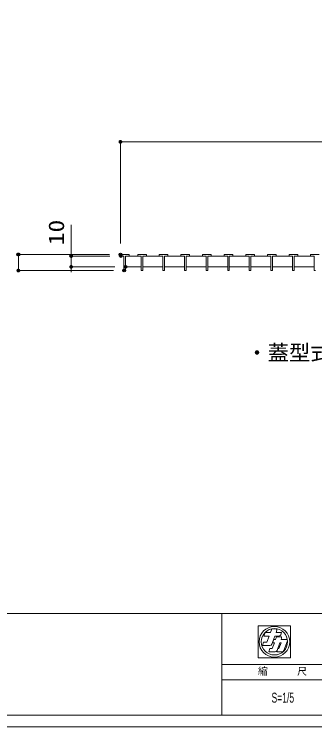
# Model space of a CAD drawing. Units: millimetres on the paper. Extents: x -216 to 216, y -153 to 153.
# Drawn here: x -82.1 to -26.5, y -152.7 to -20.8 of the extents above; entities that cross this region are included whole.
import ezdxf
from ezdxf.enums import TextEntityAlignment as Align

# ---------------------------------------------------------------- set-up
doc = ezdxf.new("R2010")
doc.units = ezdxf.units.MM
doc.header["$PDMODE"] = 32
doc.header["$PDSIZE"] = 0.5
for name, color, linetype, lineweight in [('0-0_A1FRAME', 1, 'Continuous', 9), ('0-2_蓋', 3, 'Continuous', 9), ('0-4_寸法', 4, 'Continuous', 9), ('0-5_0', 7, 'Continuous', 9)]:
    doc.layers.add(name, color=color, linetype=linetype, lineweight=lineweight)
doc.layers.add('0-1_文字', color=7, linetype='Continuous')
doc.layers.add('0-6_Defpoints', color=7, linetype='Continuous')
doc.styles.add('HGMaruGothicMPRO', font='')
doc.styles.add('ＭＳ ゴシック', font='')
doc.styles.get('HGMaruGothicMPRO').set_extended_font_data('HGMaruGothicMPRO')
doc.styles.get('ＭＳ ゴシック').set_extended_font_data('MS Gothic')

# ---------------------------------------------------------------- blocks, each defined once
blk = doc.blocks.new('_Dot')
at = {"layer": '0-5_0'}
for p, q in [((-0.5, 0), (-1, 0)), ((0.489, 0.1), (-0.489, 0.1)), ((0.399, 0.3), (-0.399, 0.3)), ((0.458, -0.199), (-0.458, -0.199)), ((0.3, -0.399), (-0.3, -0.399))]:
    blk.add_line(p, q, dxfattribs=at)
for points in [[(0.5, 0), (0.496, 0.063), (0.484, 0.124), (0.465, 0.184), (0.438, 0.241), (0.405, 0.294), (0.364, 0.342), (0.319, 0.385), (0.268, 0.422), (0.213, 0.452), (0.155, 0.476), (0.094, 0.491), (0.031, 0.499), (-0.031, 0.499), (-0.094, 0.491), (-0.155, 0.476), (-0.213, 0.452), (-0.268, 0.422), (-0.319, 0.385), (-0.364, 0.342), (-0.405, 0.294), (-0.438, 0.241), (-0.465, 0.184), (-0.484, 0.124), (-0.496, 0.063), (-0.5, 0), (0, 0)], [(-0.5, 0), (-0.496, -0.063), (-0.484, -0.124), (-0.465, -0.184), (-0.438, -0.241), (-0.405, -0.294), (-0.364, -0.342), (-0.319, -0.385), (-0.268, -0.422), (-0.213, -0.452), (-0.155, -0.476), (-0.094, -0.491), (-0.031, -0.499), (0.031, -0.499), (0.094, -0.491), (0.155, -0.476), (0.213, -0.452), (0.268, -0.422), (0.319, -0.385), (0.364, -0.342), (0.405, -0.294), (0.438, -0.241), (0.465, -0.184), (0.484, -0.124), (0.496, -0.063), (0.5, 0), (0, 0)]]:
    blk.add_lwpolyline(points, close=True, dxfattribs=at)

msp = doc.modelspace()

# ---------------------------------------------------------------- linework, layer by layer
at = {"layer": '0-0_A1FRAME'}
for p, q in [((-43.679, -131.704), (-43.679, -150.495)), ((-36.939, -133.944), (-30.976, -133.944)), ((-36.939, -133.944), (-36.939, -139.907)), ((-30.976, -133.944), (-30.976, -139.907)), ((-35.906, -135.855), (-35.669, -135.204)), ((-35.669, -135.204), (-34.691, -135.204)), ((-34.691, -135.204), (-34.454, -134.554)), ((-34.454, -134.554), (-33.682, -134.554)), ((-33.661, -135.204), (-33.512, -134.796)), ((-33.661, -135.204), (-32.62, -135.204)), ((-32.769, -135.617), (-32.62, -135.204)), ((-36.172, -137.625), (-35.949, -137.011)), ((-35.949, -137.011), (-35.349, -137.011)), ((-35.906, -135.855), (-34.928, -135.855)), ((-34.928, -135.855), (-35.349, -137.011)), ((-34.456, -137.388), (-33.898, -135.855)), ((-34.35, -138.148), (-33.969, -137.1)), ((-34.287, -137.1), (-33.969, -137.1)), ((-33.898, -135.855), (-33.109, -135.855)), ((-33.744, -136.485), (-33.574, -136.016)), ((-33.574, -136.016), (-32.801, -136.016)), ((-33.47, -138.56), (-32.938, -137.1)), ((-33.116, -138.148), (-32.735, -137.1)), ((-32.938, -137.1), (-32.735, -137.1)), ((-32.715, -136.485), (-32.632, -136.258)), ((-32.715, -136.485), (-31.752, -136.485)), ((-32.198, -138.56), (-31.549, -136.776)), ((-36.172, -137.625), (-34.795, -137.625)), ((-35.02, -138.798), (-34.783, -138.148)), ((-34.783, -138.148), (-34.35, -138.148)), ((-33.532, -138.798), (-33.295, -138.148)), ((-33.295, -138.148), (-33.116, -138.148)), ((-35.02, -138.798), (-33.809, -138.798)), ((-33.532, -138.798), (-32.537, -138.798)), ((187.598, -141.099), (-43.679, -141.099)), ((-36.939, -139.907), (-30.976, -139.907)), ((35.822, -143.99), (-43.679, -143.99))]:
    msp.add_line(p, q, dxfattribs=at)
msp.add_lwpolyline([(-215.332, 152.642), (-215.332, -152.65), (215.329, -152.65), (215.329, 152.642)], close=True, dxfattribs=at)
for points in [[(-209.584, -150.495), (-209.584, -131.704), (199.523, -131.704)], [(-34.287, -137.1), (-34.063, -136.485), (-33.744, -136.485)], [(199.523, -150.495), (-209.584, -150.495), (199.523, -150.495)]]:
    msp.add_lwpolyline(points, dxfattribs=at)
for radius in [2.837, 2.439]:
    msp.add_circle((-33.958, -136.925), radius, dxfattribs=at)
for centre, radius, start, end in [((-33.682, -134.735), 0.181, 340.04908, 90), ((-33.109, -135.493), 0.361, 270, 340.07395), ((-32.801, -136.196), 0.181, 339.91794, 90), ((-31.752, -136.702), 0.217, 340.00774, 90), ((-34.795, -137.264), 0.361, 270, 339.9992), ((-33.809, -138.437), 0.361, 270, 339.98919), ((-32.537, -138.437), 0.361, 270, 340.00774)]:
    msp.add_arc(centre, radius, start, end, dxfattribs=at)
at = {"layer": '0-2_蓋'}
for p, q in [((-62.453, -65.217), (-60.853, -65.217)), ((-62.453, -65.457), (-62.453, -65.217)), ((-61.903, -65.517), (-62.393, -65.517)), ((-61.803, -68.157), (-61.803, -65.617)), ((-61.503, -68.157), (-61.503, -65.617)), ((-61.403, -65.517), (-60.913, -65.517)), ((-61.403, -65.517), (-58.703, -65.517)), ((-60.853, -65.457), (-60.853, -65.217)), ((-59.253, -65.217), (-57.653, -65.217)), ((-59.253, -65.457), (-59.253, -65.217)), ((-58.703, -65.517), (-59.193, -65.517)), ((-58.603, -68.157), (-58.603, -65.617)), ((-58.303, -68.157), (-58.303, -65.617)), ((-58.203, -65.517), (-57.713, -65.517)), ((-58.203, -65.517), (-54.703, -65.517)), ((-57.653, -65.457), (-57.653, -65.217)), ((-55.253, -65.217), (-53.653, -65.217)), ((-55.253, -65.457), (-55.253, -65.217)), ((-54.703, -65.517), (-55.193, -65.517)), ((-54.603, -68.157), (-54.603, -65.617)), ((-54.303, -68.157), (-54.303, -65.617)), ((-54.203, -65.517), (-53.713, -65.517)), ((-54.203, -65.517), (-50.703, -65.517)), ((-53.653, -65.457), (-53.653, -65.217)), ((-51.253, -65.217), (-49.653, -65.217)), ((-51.253, -65.457), (-51.253, -65.217)), ((-50.703, -65.517), (-51.193, -65.517)), ((-50.603, -68.157), (-50.603, -65.617)), ((-50.303, -68.157), (-50.303, -65.617)), ((-50.203, -65.517), (-49.713, -65.517)), ((-50.203, -65.517), (-46.703, -65.517)), ((-49.653, -65.457), (-49.653, -65.217)), ((-47.253, -65.217), (-45.653, -65.217)), ((-47.253, -65.457), (-47.253, -65.217)), ((-46.703, -65.517), (-47.193, -65.517)), ((-46.603, -68.157), (-46.603, -65.617)), ((-46.303, -68.157), (-46.303, -65.617)), ((-46.203, -65.517), (-45.713, -65.517)), ((-46.203, -65.517), (-42.703, -65.517)), ((-45.653, -65.457), (-45.653, -65.217)), ((-43.253, -65.217), (-41.653, -65.217)), ((-43.253, -65.457), (-43.253, -65.217)), ((-42.703, -65.517), (-43.193, -65.517)), ((-42.603, -68.157), (-42.603, -65.617)), ((-42.303, -68.157), (-42.303, -65.617)), ((-42.203, -65.517), (-41.713, -65.517)), ((-42.203, -65.517), (-38.703, -65.517)), ((-41.653, -65.457), (-41.653, -65.217)), ((-39.253, -65.217), (-37.653, -65.217)), ((-39.253, -65.457), (-39.253, -65.217)), ((-38.703, -65.517), (-39.193, -65.517)), ((-38.603, -68.157), (-38.603, -65.617)), ((-38.303, -68.157), (-38.303, -65.617)), ((-38.203, -65.517), (-37.713, -65.517)), ((-38.203, -65.517), (-34.703, -65.517)), ((-37.653, -65.457), (-37.653, -65.217)), ((-35.253, -65.217), (-33.653, -65.217)), ((-35.253, -65.457), (-35.253, -65.217)), ((-34.703, -65.517), (-35.193, -65.517)), ((-34.603, -68.157), (-34.603, -65.617)), ((-34.303, -68.157), (-34.303, -65.617)), ((-34.203, -65.517), (-33.713, -65.517)), ((-34.203, -65.517), (-30.703, -65.517)), ((-33.653, -65.457), (-33.653, -65.217)), ((-31.253, -65.217), (-29.653, -65.217)), ((-31.253, -65.457), (-31.253, -65.217)), ((-30.703, -65.517), (-31.193, -65.517)), ((-30.603, -68.157), (-30.603, -65.617)), ((-30.303, -68.157), (-30.303, -65.617)), ((-30.203, -65.517), (-29.713, -65.517)), ((-30.203, -65.517), (-26.703, -65.517)), ((-29.653, -65.457), (-29.653, -65.217)), ((-27.253, -65.217), (-25.653, -65.217)), ((-27.253, -65.457), (-27.253, -65.217)), ((-26.703, -65.517), (-27.193, -65.517)), ((-26.603, -68.157), (-26.603, -65.617)), ((-61.563, -68.217), (-61.743, -68.217)), ((-61.503, -67.517), (-58.603, -67.517)), ((-58.363, -68.217), (-58.543, -68.217)), ((-58.303, -67.517), (-54.603, -67.517)), ((-54.363, -68.217), (-54.543, -68.217)), ((-54.303, -67.517), (-50.603, -67.517)), ((-50.363, -68.217), (-50.543, -68.217)), ((-50.303, -67.517), (-46.603, -67.517)), ((-46.363, -68.217), (-46.543, -68.217)), ((-46.303, -67.517), (-42.603, -67.517)), ((-42.363, -68.217), (-42.543, -68.217)), ((-42.303, -67.517), (-38.603, -67.517)), ((-38.363, -68.217), (-38.543, -68.217)), ((-38.303, -67.517), (-34.603, -67.517)), ((-34.363, -68.217), (-34.543, -68.217)), ((-34.303, -67.517), (-30.603, -67.517)), ((-30.363, -68.217), (-30.543, -68.217)), ((-30.303, -67.517), (-26.603, -67.517)), ((-26.363, -68.217), (-26.543, -68.217))]:
    msp.add_line(p, q, dxfattribs=at)
for centre, radius, start, end in [((-62.393, -65.457), 0.06, 180, 270), ((-61.903, -65.617), 0.1, 0, 90), ((-61.403, -65.617), 0.1, 90, 180), ((-60.913, -65.457), 0.06, 270, 0), ((-59.193, -65.457), 0.06, 180, 270), ((-58.703, -65.617), 0.1, 0, 90), ((-58.203, -65.617), 0.1, 90, 180), ((-57.713, -65.457), 0.06, 270, 0), ((-55.193, -65.457), 0.06, 180, 270), ((-54.703, -65.617), 0.1, 0, 90), ((-54.203, -65.617), 0.1, 90, 180), ((-53.713, -65.457), 0.06, 270, 0), ((-51.193, -65.457), 0.06, 180, 270), ((-50.703, -65.617), 0.1, 0, 90), ((-50.203, -65.617), 0.1, 90, 180), ((-49.713, -65.457), 0.06, 270, 0), ((-47.193, -65.457), 0.06, 180, 270), ((-46.703, -65.617), 0.1, 0, 90), ((-46.203, -65.617), 0.1, 90, 180), ((-45.713, -65.457), 0.06, 270, 0), ((-43.193, -65.457), 0.06, 180, 270), ((-42.703, -65.617), 0.1, 0, 90), ((-42.203, -65.617), 0.1, 90, 180), ((-41.713, -65.457), 0.06, 270, 0), ((-39.193, -65.457), 0.06, 180, 270), ((-38.703, -65.617), 0.1, 0, 90), ((-38.203, -65.617), 0.1, 90, 180), ((-37.713, -65.457), 0.06, 270, 0), ((-35.193, -65.457), 0.06, 180, 270), ((-34.703, -65.617), 0.1, 0, 90), ((-34.203, -65.617), 0.1, 90, 180), ((-33.713, -65.457), 0.06, 270, 0), ((-31.193, -65.457), 0.06, 180, 270), ((-30.703, -65.617), 0.1, 0, 90), ((-30.203, -65.617), 0.1, 90, 180), ((-29.713, -65.457), 0.06, 270, 0), ((-27.193, -65.457), 0.06, 180, 270), ((-26.703, -65.617), 0.1, 0, 90), ((-61.743, -68.157), 0.06, 180, 270), ((-61.563, -68.157), 0.06, 270, 0), ((-58.543, -68.157), 0.06, 180, 270), ((-58.363, -68.157), 0.06, 270, 0), ((-54.543, -68.157), 0.06, 180, 270), ((-54.363, -68.157), 0.06, 270, 0), ((-50.543, -68.157), 0.06, 180, 270), ((-50.363, -68.157), 0.06, 270, 0), ((-46.543, -68.157), 0.06, 180, 270), ((-46.363, -68.157), 0.06, 270, 0), ((-42.543, -68.157), 0.06, 180, 270), ((-42.363, -68.157), 0.06, 270, 0), ((-38.543, -68.157), 0.06, 180, 270), ((-38.363, -68.157), 0.06, 270, 0), ((-34.543, -68.157), 0.06, 180, 270), ((-34.363, -68.157), 0.06, 270, 0), ((-30.543, -68.157), 0.06, 180, 270), ((-30.363, -68.157), 0.06, 270, 0), ((-26.543, -68.157), 0.06, 180, 270)]:
    msp.add_arc(centre, radius, start, end, dxfattribs=at)
at = {"layer": '0-4_寸法'}
for p, q in [((-62.453, -63.217), (-62.453, -44.375)), ((-61.953, -44.375), (37.047, -44.375)), ((-71.563, -65.017), (-71.563, -59.717)), ((-64.453, -65.217), (-81.341, -65.217)), ((-81.341, -67.717), (-81.341, -65.717)), ((-64.393, -65.517), (-71.563, -65.517)), ((-71.563, -67.517), (-71.563, -65.517)), ((-63.743, -68.217), (-81.341, -68.217)), ((-63.503, -67.517), (-71.563, -67.517)), ((-71.563, -68.017), (-71.563, -68.517))]:
    msp.add_line(p, q, dxfattribs=at)
at = {"layer": '0-6_Defpoints'}
for p in [(-81.341, -65.217), (-71.563, -65.517), (-62.453, -65.217), (-62.393, -65.517), (-61.743, -68.217), (-61.503, -67.517)]:
    msp.add_point(p, dxfattribs=at)

# ---------------------------------------------------------------- block references
at = {"layer": '0-4_寸法', "xscale": 0.5, "yscale": 0.5}
for p, rotation in [((-62.453, -44.375), 180), ((-81.341, -65.217), 90), ((-71.563, -65.517), 270), ((-81.341, -68.217), 270), ((-71.563, -67.517), 90)]:
    msp.add_blockref('_Dot', p, dxfattribs=dict(at, rotation=rotation))

# ---------------------------------------------------------------- texts
at = {"layer": '0-0_A1FRAME', "style": 'HGMaruGothicMPRO'}
msp.add_text('縮\u3000\u3000\u3000尺', height=1.327, dxfattribs=at).set_placement((-36.992, -143.448), align=Align.BOTTOM_LEFT)
at = {"layer": '0-0_A1FRAME', "style": 'HGMaruGothicMPRO', "width": 0.65}
msp.add_text('S=1/5', height=1.862, dxfattribs=at).set_placement((-34.492, -148.752), align=Align.BOTTOM_LEFT)
at = {"layer": '0-1_文字', "style": 'ＭＳ ゴシック'}
msp.add_text('・蓋型式 : NTS-N-A-50', height=2.889, dxfattribs=at).set_placement((-39.147, -85.727), align=Align.BOTTOM_LEFT)
at = {"layer": '0-4_寸法', "style": 'ＭＳ ゴシック', "width": 1.2}
msp.add_text('10', height=2.889, rotation=90, dxfattribs=at).set_placement((-72.008, -63.517), align=Align.BOTTOM_LEFT)

doc.saveas('drawing.dxf')
